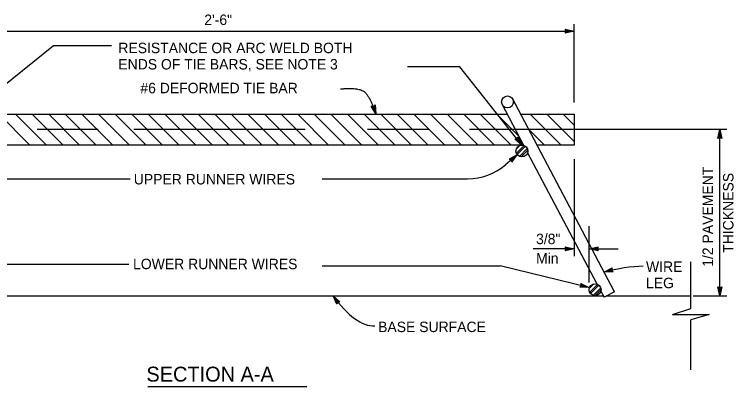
# Model space of a CAD drawing. Extents: x -894 to 866, y -476 to 714.
# Drawn here: x -614.9 to -132.4, y -56.6 to 192.8 of the extents above; entities that cross this region are included whole.
import ezdxf

# ---------------------------------------------------------------- set-up
doc = ezdxf.new("R2010")
doc.units = 0
for name, color, linetype in [('56 Stage 3 Anno', 7, 'Continuous'), ('57 Undefined', 7, 'Continuous'), ('60 Nongeo Data', 7, 'Continuous')]:
    doc.layers.add(name, color=color, linetype=linetype)

msp = doc.modelspace()

# ---------------------------------------------------------------- linework, layer by layer
at = {"layer": '56 Stage 3 Anno'}
for p, q in [((-239.39, 133.77), (-239.39, 186.23)), ((-708.33, 181.54), (-239.39, 181.54)), ((-244.59, 181.54), (-245.39, 182.88)), ((-245.39, 182.88), (-245.39, 182.88)), ((-245.39, 182.88), (-239.39, 181.54)), ((-239.39, 181.54), (-245.39, 180.21)), ((-245.39, 180.21), (-244.59, 181.54)), ((-245.39, 180.21), (-245.39, 180.21)), ((-245.17, 182.53), (-240.77, 181.54)), ((-240.78, 181.54), (-245.16, 180.57)), ((-242.15, 181.55), (-244.98, 180.92)), ((-244.94, 182.17), (-242.15, 181.55)), ((-244.76, 181.82), (-243.54, 181.55)), ((-243.54, 181.55), (-244.74, 181.28)), ((-239.39, 181.54), (-239.39, 181.54)), ((-316.13, 157.71), (-351.22, 157.71)), ((-274.49, 105.27), (-316.13, 157.71)), ((-375.49, 131.45), (-375.49, 131.45)), ((-372.94, 132.25), (-372.94, 132.25)), ((-372.41, 126.13), (-372.41, 126.13)), ((-558.68, 115.64), (-599.58, 115.64)), ((-419.83, 115.64), (-534.9, 115.64)), ((-337.09, 115.64), (-377.98, 115.64)), ((-137.06, 115.64), (-309.51, 115.64)), ((-143.09, 109.63), (-141.75, 115.63)), ((-142.74, 109.85), (-141.75, 114.25)), ((-142.38, 110.08), (-141.75, 112.87)), ((-142.03, 110.26), (-141.75, 111.48)), ((-141.75, 4.32), (-141.75, 115.64)), ((-141.75, 115.63), (-141.75, 115.63)), ((-141.75, 115.63), (-140.42, 109.63)), ((-141.75, 114.24), (-140.78, 109.86)), ((-141.75, 112.87), (-141.13, 110.04)), ((-141.75, 111.48), (-141.49, 110.28)), ((-279.26, 109.14), (-277.72, 109.34)), ((-274.49, 105.27), (-279.26, 109.14)), ((-279.26, 109.14), (-279.26, 109.14)), ((-275.35, 106.35), (-278.83, 109.18)), ((-276.2, 107.43), (-278.45, 109.25)), ((-277.06, 108.51), (-278.02, 109.29)), ((-277.72, 109.34), (-277.17, 110.8)), ((-277.61, 109.65), (-277.06, 108.51)), ((-277.45, 110), (-276.2, 107.43)), ((-277.31, 110.41), (-275.34, 106.35)), ((-277.17, 110.8), (-277.17, 110.8)), ((-277.17, 110.8), (-274.49, 105.27)), ((-141.75, 110.43), (-143.09, 109.63)), ((-143.09, 109.63), (-143.09, 109.63)), ((-140.42, 109.63), (-141.75, 110.43)), ((-140.42, 109.63), (-140.42, 109.63)), ((-274.49, 105.27), (-274.49, 105.27)), ((-277.56, 98.71), (-285.55, 91.96)), ((-277.56, 98.71), (-283, 95.85)), ((-278.62, 97.81), (-282.59, 95.73)), ((-279.67, 96.92), (-282.23, 95.58)), ((-281.39, 94.65), (-279.67, 96.92)), ((-281.34, 94.22), (-278.61, 97.82)), ((-281.28, 93.81), (-277.56, 98.71)), ((-277.56, 98.71), (-277.56, 98.71)), ((-283, 95.85), (-283, 95.85)), ((-283, 95.85), (-281.53, 95.35)), ((-280.72, 96.03), (-281.82, 95.45)), ((-281.53, 95.35), (-281.28, 93.81)), ((-281.48, 95.03), (-280.72, 96.03)), ((-281.28, 93.81), (-281.28, 93.81)), ((-239.39, 95.83), (-239.39, 30.76)), ((-636.79, 82.65), (-537.2, 82.65)), ((-408.36, 82.65), (-310.96, 82.65)), ((-229.34, 13.19), (-229.34, 50.95)), ((-239.39, 35.65), (-266.93, 35.65)), ((-244.59, 35.65), (-245.39, 36.99)), ((-245.39, 36.99), (-245.39, 36.99)), ((-245.39, 36.99), (-239.39, 35.65)), ((-239.39, 35.65), (-245.39, 34.32)), ((-245.39, 34.32), (-244.59, 35.65)), ((-245.39, 34.32), (-245.39, 34.32)), ((-245.17, 36.63), (-240.77, 35.65)), ((-240.78, 35.64), (-245.16, 34.67)), ((-242.15, 35.65), (-244.98, 35.02)), ((-244.94, 36.27), (-242.15, 35.65)), ((-244.76, 35.92), (-243.54, 35.65)), ((-243.54, 35.65), (-244.74, 35.38)), ((-239.39, 35.65), (-239.39, 35.65)), ((-229.34, 35.65), (-223.34, 36.98)), ((-229.34, 35.65), (-209.8, 35.65)), ((-223.34, 34.31), (-229.34, 35.65)), ((-229.34, 35.65), (-229.34, 35.65)), ((-223.55, 34.66), (-227.96, 35.64)), ((-227.95, 35.65), (-223.57, 36.62)), ((-226.58, 35.64), (-223.75, 36.27)), ((-223.79, 35.02), (-226.58, 35.64)), ((-225.19, 35.64), (-223.99, 35.91)), ((-223.96, 35.37), (-225.19, 35.64)), ((-223.34, 36.98), (-224.14, 35.65)), ((-224.14, 35.65), (-223.34, 34.31)), ((-223.34, 36.98), (-223.34, 36.98)), ((-223.34, 34.31), (-223.34, 34.31)), ((-675.17, 25.37), (-538.19, 25.37)), ((-408.36, 24.38), (-288.94, 24.38)), ((-229.5, 9.83), (-288.94, 24.38)), ((-219.41, 20.08), (-213.97, 22.95)), ((-213.27, 20.37), (-219.41, 20.08)), ((-219.41, 20.08), (-219.41, 20.08)), ((-213.57, 20.66), (-218.08, 20.45)), ((-218.07, 20.45), (-214.1, 22.54)), ((-216.74, 20.81), (-214.18, 22.16)), ((-213.89, 20.94), (-216.74, 20.81)), ((-215.41, 21.17), (-214.31, 21.75)), ((-214.15, 21.23), (-215.41, 21.17)), ((-213.97, 22.95), (-214.39, 21.45)), ((-214.39, 21.45), (-213.27, 20.37)), ((-213.97, 22.95), (-213.97, 22.95)), ((-213.27, 20.37), (-213.27, 20.37)), ((-235.65, 9.96), (-235.65, 9.96)), ((-235.01, 12.55), (-235.01, 12.55)), ((-229.5, 9.83), (-229.5, 9.83)), ((-141.75, 4.32), (-143.08, 10.32)), ((-143.08, 10.32), (-143.08, 10.32)), ((-143.08, 10.32), (-141.75, 9.52)), ((-141.76, 5.71), (-142.72, 10.08)), ((-141.75, 7.08), (-142.38, 9.9)), ((-141.75, 8.46), (-142.02, 9.67)), ((-141.75, 9.52), (-140.41, 10.32)), ((-140.41, 10.32), (-141.75, 4.32)), ((-140.77, 10.1), (-141.75, 5.69)), ((-141.13, 9.86), (-141.75, 7.08)), ((-141.47, 9.69), (-141.75, 8.46)), ((-140.41, 10.32), (-140.41, 10.32)), ((-398.7, -1.38), (-401.01, 4.32)), ((-401.01, 4.32), (-401.01, 4.32)), ((-401.01, 4.32), (-396.5, 0.14)), ((-398.53, -1), (-400.22, 3.18)), ((-400.22, 3.17), (-396.93, 0.13)), ((-398.37, -0.6), (-399.44, 2.04)), ((-399.44, 2.04), (-397.32, 0.07)), ((-398.05, 0.04), (-398.7, -1.38)), ((-398.18, -0.26), (-398.65, 0.91)), ((-398.65, 0.91), (-397.75, 0.06)), ((-396.5, 0.14), (-398.05, 0.04)), ((-396.5, 0.14), (-396.5, 0.14)), ((-159.61, 4.32), (-137.06, 4.32)), ((-141.75, 4.32), (-141.75, 4.32)), ((-398.7, -1.38), (-398.7, -1.38))]:
    msp.add_line(p, q, dxfattribs=at)
msp.add_lwpolyline([(-671.05, 105.92), (-588.75, 171.95), (-549.82, 171.95)], dxfattribs=at)
for points in [[(-372.94, 132.25), (-372.41, 126.13), (-375.49, 131.45), (-375.09, 131.35), (-372.84, 127.45), (-373.22, 131.94), (-373.49, 131.63), (-373.24, 128.76), (-374.68, 131.25), (-374.28, 131.16), (-373.66, 130.08), (-373.77, 131.32), (-373.98, 131.08), (-375.49, 131.45), (-373.98, 131.08)], [(-235.01, 12.55), (-229.5, 9.83), (-235.65, 9.96), (-235.36, 10.25), (-230.86, 10.15), (-234.89, 12.16), (-234.77, 11.76), (-232.19, 10.49), (-235.06, 10.55), (-234.77, 10.84), (-233.53, 10.81), (-234.65, 11.37), (-234.55, 11.06), (-235.65, 9.96), (-234.55, 11.06)]]:
    msp.add_lwpolyline(points, close=True, dxfattribs=at)
msp.add_arc((-310.96, 122.02), 39.37, 270, 310.207, dxfattribs=at)
for centre, major_axis, ratio, start_param, end_param in [((-222.54, -8.68), (-56.49, -21.5), 0.43675, 4.00739, 4.492967), ((-389.22, 35.05), (-19.88, 50.2), 0.461443, 2.03714, 2.984724)]:
    msp.add_ellipse(centre, major_axis=major_axis, ratio=ratio, start_param=start_param, end_param=end_param, dxfattribs=at)
msp.add_open_spline([(-396.07, 142.88), (-382.76, 144.36), (-375.37, 135.49), (-372.41, 126.13)], degree=2, dxfattribs=at)
at = {"layer": '57 Undefined'}
msp.add_line((-525.49, -56.59), (-418.82, -56.59), dxfattribs=at)
at = {"layer": '60 Nongeo Data'}
for p, q in [((-212.32, 7), (-280.92, 136.82)), ((-273.14, 105.03), (-287.73, 132.65)), ((-663.5, 126.02), (-473.86, 126.02)), ((-625.32, 126.02), (-604.56, 105.27)), ((-614.18, 126.02), (-593.43, 105.27)), ((-603.05, 126.02), (-582.29, 105.27)), ((-591.91, 126.02), (-571.16, 105.27)), ((-580.77, 126.02), (-560.02, 105.27)), ((-569.64, 126.02), (-548.89, 105.27)), ((-558.5, 126.02), (-537.75, 105.27)), ((-547.37, 126.02), (-526.61, 105.27)), ((-536.23, 126.02), (-515.48, 105.27)), ((-525.1, 126.02), (-504.34, 105.27)), ((-513.96, 126.02), (-493.21, 105.27)), ((-502.83, 126.02), (-482.07, 105.27)), ((-491.69, 126.02), (-470.94, 105.27)), ((-480.55, 126.02), (-459.8, 105.27)), ((-473.86, 126.02), (-284.23, 126.02)), ((-469.42, 126.02), (-448.67, 105.27)), ((-458.28, 126.02), (-437.53, 105.27)), ((-447.15, 126.02), (-426.39, 105.27)), ((-436.01, 126.02), (-415.26, 105.27)), ((-424.88, 126.02), (-404.12, 105.27)), ((-413.74, 126.02), (-392.99, 105.27)), ((-402.61, 126.02), (-381.85, 105.27)), ((-391.47, 126.02), (-370.72, 105.27)), ((-380.34, 126.02), (-359.58, 105.27)), ((-369.2, 126.02), (-348.45, 105.27)), ((-358.06, 126.02), (-337.31, 105.27)), ((-346.93, 126.02), (-326.18, 105.27)), ((-335.79, 126.02), (-315.04, 105.27)), ((-324.66, 126.02), (-303.9, 105.27)), ((-313.52, 126.02), (-292.77, 105.27)), ((-302.39, 126.02), (-281.63, 105.27)), ((-291.25, 126.02), (-276.36, 111.13)), ((-275.21, 126.02), (-239.39, 126.02)), ((-268.98, 126.02), (-248.23, 105.27)), ((-257.84, 126.02), (-239.39, 107.57)), ((-246.71, 126.02), (-239.39, 118.7)), ((-239.39, 126.02), (-239.39, 105.27)), ((-239.39, 121.55), (-239.39, 121.55)), ((-269.71, 115.62), (-259.36, 105.27)), ((-470.94, 105.27), (-674.46, 105.27)), ((-273.26, 105.27), (-470.94, 105.27)), ((-278.2, 99.85), (-273.05, 105)), ((-278.19, 102.74), (-275.95, 104.99)), ((-277.7, 98.92), (-272.12, 104.49)), ((-276.1, 97.64), (-270.84, 102.9)), ((-274.97, 97.33), (-270.53, 101.77)), ((-239.39, 105.27), (-264.24, 105.27)), ((-224, 12.05), (-270.63, 100.28)), ((-161.08, -4.29), (-161.08, 26.92)), ((-229.23, 9.23), (-226.28, 12.18)), ((-228.96, 6.62), (-223.66, 11.91)), ((-228.4, 5.74), (-222.79, 11.35)), ((-226.71, 4.55), (-221.6, 9.66)), ((-225.5, 4.32), (-221.37, 8.45)), ((-221.49, 7.3), (-219.37, 3.27)), ((-212.32, 7), (-219.37, 3.27)), ((-727.81, 4.32), (-219.92, 4.32)), ((-217.39, 4.32), (-161.24, 4.32)), ((-173.46, -8.31), (-161.08, -4.29)), ((-173.46, -8.31), (-148.74, -8.31)), ((-148.74, -8.31), (-161.08, -11.88)), ((-161.08, -45.4), (-161.08, -11.88))]:
    msp.add_line(p, q, dxfattribs=at)
for centre in [(-284.13, 134.17), (-274.48, 101.28), (-225.35, 8.3)]:
    msp.add_circle(centre, 3.99, dxfattribs=at)

# ---------------------------------------------------------------- texts
at = {"layer": '57 Undefined'}
for s, height, p in [('2\'-6"', 7, (-487.53, 185.74)), ('RESISTANCE OR ARC WELD BOTH', 7, (-545.2, 166.87)), ('ENDS OF TIE BARS, SEE NOTE 3', 7, (-545.2, 155.94)), ('#6 DEFORMED TIE BAR', 7, (-530.41, 139.99)), ('UPPER RUNNER WIRES', 7, (-534.84, 78.9)), ('3/8"', 7, (-264.96, 38.88)), ('LOWER RUNNER WIRES', 7, (-535.33, 22.11)), ('Min', 7, (-264.96, 25.88)), ('WIRE', 7, (-191.21, 20.3)), ('LEG', 7, (-191.21, 9.36)), ('BASE SURFACE', 7, (-370.93, -20.05)), ('SECTION A-A', 10, (-526.35, -53.24))]:
    msp.add_text(s, height=height, dxfattribs=at).set_placement(p)
for s, p in [('1/2 PAVEMENT', (-146.28, 23.68)), ('THICKNESS', (-132.53, 33.08))]:
    msp.add_text(s, height=7, rotation=90, dxfattribs=at).set_placement(p)

doc.saveas('drawing.dxf')
